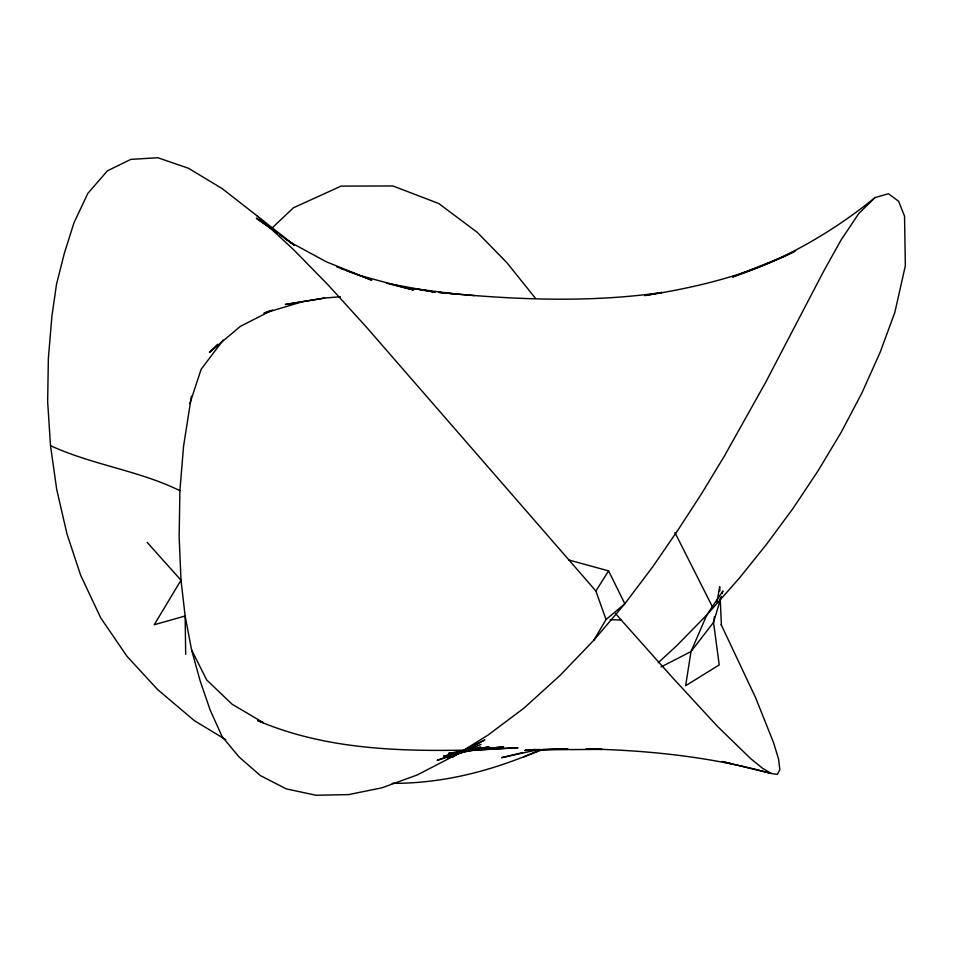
<?xml version="1.0" encoding="UTF-8"?>
<svg xmlns="http://www.w3.org/2000/svg" width="953" height="953" viewBox="0 0 953 953"><rect width="100%" height="100%" fill="white"/><g stroke="black" fill="none" stroke-linecap="round" stroke-linejoin="round"><path stroke-width="1.43" d="M191.41 396.293L183.56 446.278L179.891 490.664L179.152 536.944L180.999 580.198L185.144 615.983L191.577 649.851L200.178 680.978L210.232 710.223L222.204 736.752L239.12 757.004L260.419 775.611L286.222 788.858L315.967 795.255L348.572 794.599L381.962 787.809L417.343 774.908L484.874 739.909L447.958 758.088L481.062 744.364L437.141 760.339L449.768 756.432M714.512 616.639L713.523 622.369L719.229 664.908L685.66 685.695L690.996 651.554L706.876 614.876L722.934 590.908L722.112 593.636M716.966 602.32L719.67 586.56L719.872 590.872M721.29 596.375L713.523 622.369L690.996 651.554L661.072 666.957M189.873 403.548L201.095 369.359L223.24 339.983M452.341 757.313L488.139 735.001L524.019 708.079L559.876 675.582L593.802 640.261L606.025 619.545L624.834 603.761L652.936 566.523L678.512 529.225L701.515 493.797L724.494 455.856L765.819 382.046L823.499 271.522L840.963 240.168L858.724 213.603L875.057 197.569L888.446 193.733L898.631 201.286L904.54 216.188L905.35 265.708L894.831 312.453L880.191 352.169L861.953 392.874L841.177 432.317L818.258 470.496L793.289 508.056L766.784 543.984L739.492 577.959L706.876 614.876L676.57 645.836L658.201 662.74M606.025 619.545L595.887 591.015L608.574 570.883L569.001 560.054L366.321 327.022L328.547 285.4L293.977 250.031L257.096 215.866L222.18 188.611L188.468 168.264L157.829 157.745L130.835 159.377L107.427 170.825L87.843 193.388L74 222.728L64.375 253.176L56.513 284.244L51.915 316.134L48.365 358.364L47.65 401.594L50.509 445.647L56.739 489.604L66.984 533.942L80.6 575.147L100.708 617.842L126.952 656.26L157.59 689.543L194.329 720.647L225.742 739.635M593.802 640.261L624.834 603.761L608.574 570.883M217.558 344.283L209.457 352.419L240.347 326.367L272.51 309.999M272.224 227.85L293.476 207.754L341.079 186.109L392.874 185.954L438.702 203.489L477.203 232.306L506.948 262.766L535.407 298.241M875.057 197.569C832.565 232.079 784.641 259.669 732.619 276.978L783.688 256.655L794.29 251.628M795.684 250.758C748.498 274.988 696.834 287.508 644.681 295.537L662.037 292.476C591.039 302.649 518.968 299.897 447.779 293.25M269.389 310.857L263.969 313.251L302.542 301.684L324.651 298.051L340.4 296.728M392.231 783.33C443.574 783.628 494.202 770.358 540.887 749.499M523.578 757.027L542.829 749.523M455.379 754.693L480.634 746.866L443.455 756.217L450.59 754.764M522.792 752.536L501.647 757.659L539.338 749.427M457.726 753.299L489.127 746.854L480.467 748.236M324.651 298.051L285.292 304.483L302.542 301.684M463.158 751L448.732 753.299L460.299 751.917M463.194 751.572L503.672 746.759L480.038 749.272M472.652 750.071L477.084 749.594M534.907 749.487L524.65 750.464L567.893 748.784L543.055 749.415M472.319 750.249L518.003 747.712L472.628 750.214M538.671 749.523L525.52 749.856L602.189 749.403L586 748.879C648.421 750.285 711.021 756.825 771.322 773.491L777.338 774.42L779.84 769.643L778.553 759.017L773.562 742.673L755.538 697.548L721.087 624.489M465.612 750.094C395.388 751.524 323.127 748.677 257.632 720.599L263.278 722.624L232.055 704.184L206.658 679.906L191.577 649.851M472.902 749.975L480.181 749.868M610.17 619.676L621.225 620.034L671.996 677.035L717.335 726.257L750.845 758.791L762.638 768.332L771.322 773.491L722.267 761.542L731.022 763.627M439.381 292.452L474.594 295.633M439.202 292.452L444.92 292.988M413.399 288.592L453.497 293.774M413.447 288.711L416.354 289.164M419.249 289.617L432.305 291.666L387.001 283.315L413.435 289.998L360.008 275.548L346.356 270.449M336.802 266.876L343.628 269.425M341.186 268.591L371.706 280.146L326.307 261.789L290.212 242.193L279.324 234.474M50.509 445.647C92.227 464.933 138.661 470.46 179.891 490.664M274.476 231.043L256.321 218.189L277.621 233.306M285.912 239.179L294.191 245.064L257.096 215.866M290.212 242.193L294.191 245.064M147.143 542.364L180.999 580.198L154.231 624.751L185.144 615.983L185.68 654.294M615.376 613.339L621.225 620.034M569.001 560.054L595.887 591.015M674.915 532.513L712.82 607.585M720.194 598.067L721.421 625.418M434.985 292.047L432.054 291.785L434.913 292.047"/></g></svg>
